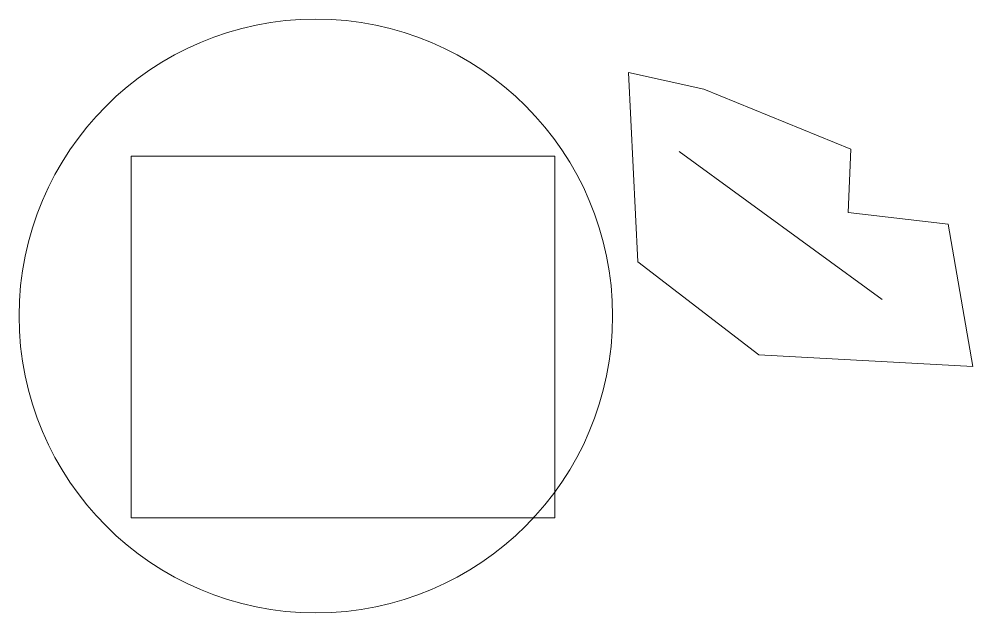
# Model space of a CAD drawing. Header units: inches. Extents: x -1.41 to 7.33, y 3.13 to 8.57.
import ezdxf

# ---------------------------------------------------------------- set-up
doc = ezdxf.new("R2010")
doc.units = ezdxf.units.IN
doc.header["$MEASUREMENT"] = 0
doc.layers.get('0').update_dxf_attribs({"lineweight": 0})

msp = doc.modelspace()

# ---------------------------------------------------------------- linework, layer by layer
at = {"color": 7, "linetype": 'Continuous', "lineweight": 0}
msp.add_line((4.6384, 7.3572), (6.5, 6), dxfattribs=at)
at = {"color": 7, "linetype": 'Continuous', "lineweight": 0, "flags": 128}
for points in [[(5.3708, 5.494), (7.3309, 5.3863), (7.1048, 6.6894), (6.1893, 6.7971), (6.2108, 7.3787), (4.8646, 7.928), (4.1753, 8.0788), (4.2614, 6.3448)], [(-0.3805, 7.3141), (3.5, 7.3141), (3.5, 4), (-0.3805, 4)]]:
    msp.add_lwpolyline(points, close=True, dxfattribs=at)
at = {"color": 7, "linetype": 'Continuous', "lineweight": 0}
msp.add_circle((1.3104, 5.8494), 2.7193, dxfattribs=at)

doc.saveas('drawing.dxf')
